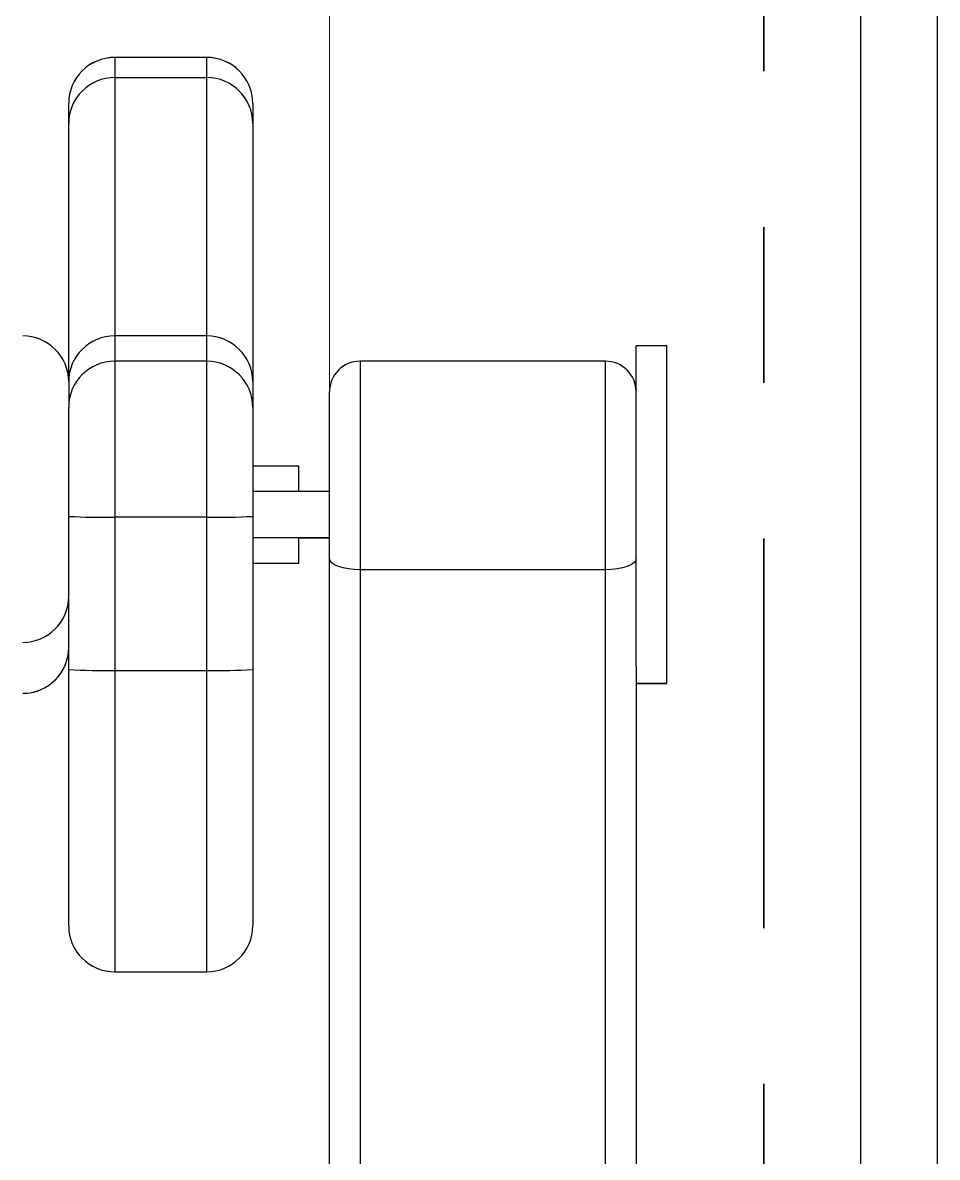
# Model space of a CAD drawing. Header units: inches. Extents: x 0.1 to 23.3, y 0.1 to 16.5.
# Drawn here: x 13.249 to 13.836, y 12.459 to 13.187 of the extents above; entities that cross this region are included whole.
import ezdxf

# ---------------------------------------------------------------- set-up
doc = ezdxf.new("R2010")
doc.units = ezdxf.units.IN
doc.header["$MEASUREMENT"] = 0
doc.linetypes.add('PHANTOM', pattern=[0.5, 0.25, -0.05, 0.05, -0.05, 0.05, -0.05])

msp = doc.modelspace()

# ---------------------------------------------------------------- linework, layer by layer
at = {"color": 7, "linetype": 'Continuous', "lineweight": 18}
msp.add_line((13.44568, 14.35628), (13.44568, 9.54151), dxfattribs=at)
at = {"color": 7, "linetype": 'PHANTOM', "lineweight": 35}
msp.add_line((13.72455, 14.35628), (13.72455, 9.54151), dxfattribs=at)
at = {"color": 7, "linetype": 'Continuous', "lineweight": 25}
for p, q in [((13.78661, 13.82143), (13.78661, 11.95382)), ((13.83582, 13.82143), (13.83582, 11.95382)), ((13.36694, 13.16518), (13.30789, 13.16518)), ((13.30789, 13.16515), (13.30789, 13.15223)), ((13.36694, 13.16515), (13.30789, 13.16515)), ((13.36694, 13.15223), (13.36694, 13.16515)), ((13.30789, 13.15223), (13.36694, 13.15223)), ((13.27836, 13.1227), (13.27836, 13.13563)), ((13.39647, 13.13563), (13.39647, 13.1227)), ((13.27836, 12.95688), (13.27836, 13.1227)), ((13.39647, 13.1227), (13.39647, 12.95688)), ((13.36694, 12.9864), (13.30789, 12.9864)), ((13.66222, 12.98002), (13.64253, 12.98002)), ((13.64253, 12.82893), (13.64253, 12.98002)), ((13.66222, 12.82893), (13.66222, 12.98002)), ((13.36694, 12.97018), (13.30789, 12.97018)), ((13.62285, 12.97018), (13.46537, 12.97018)), ((13.27836, 12.95688), (13.27836, 12.94065)), ((13.39647, 12.95688), (13.39647, 12.94065)), ((13.44568, 12.84341), (13.44568, 12.95049)), ((13.27836, 12.87056), (13.27836, 12.94065)), ((13.39647, 12.94065), (13.39647, 12.87056)), ((13.426, 12.90274), (13.39647, 12.90274)), ((13.426, 12.88651), (13.426, 12.90274)), ((13.44568, 12.88651), (13.39647, 12.88651)), ((13.27836, 12.77215), (13.27836, 12.87056)), ((13.39647, 12.87056), (13.39647, 12.77215)), ((13.36694, 12.87005), (13.30789, 12.87005)), ((13.30789, 12.87005), (13.30789, 12.77164)), ((13.36694, 12.77164), (13.36694, 12.87005)), ((13.39647, 12.85699), (13.44568, 12.85699)), ((13.426, 12.85319), (13.426, 12.85699)), ((13.426, 12.85687), (13.44568, 12.85687)), ((13.426, 12.84052), (13.426, 12.85319)), ((13.44568, 12.00057), (13.44568, 12.84341)), ((13.39647, 12.84052), (13.426, 12.84052)), ((13.62285, 12.83632), (13.46537, 12.83632)), ((13.64253, 12.77408), (13.64253, 12.82893)), ((13.66222, 12.76348), (13.66222, 12.82893)), ((13.27836, 12.60772), (13.27836, 12.77215)), ((13.30789, 12.77164), (13.36694, 12.77164)), ((13.39647, 12.77215), (13.39647, 12.60772)), ((13.64253, 12.77408), (13.64253, 12.00057)), ((13.64253, 12.76348), (13.66222, 12.76348)), ((13.64253, 12.76336), (13.66222, 12.76336)), ((13.66222, 12.76336), (13.66222, 12.76348)), ((13.30789, 12.57819), (13.36694, 12.57819))]:
    msp.add_line(p, q, dxfattribs=at)
at = {"color": 8, "linetype": 'Continuous', "lineweight": 25}
for p, q in [((13.30789, 13.16518), (13.30789, 13.16515)), ((13.36694, 13.16515), (13.36694, 13.16518)), ((13.30789, 13.15223), (13.30789, 12.9864)), ((13.36694, 12.9864), (13.36694, 13.15223)), ((13.30789, 12.9864), (13.30789, 12.97018)), ((13.36694, 12.97018), (13.36694, 12.9864)), ((13.30789, 12.97018), (13.30789, 12.87005)), ((13.36694, 12.87005), (13.36694, 12.97018)), ((13.46537, 12.97018), (13.46537, 12.83632)), ((13.62285, 12.83632), (13.62285, 12.97018)), ((13.46537, 12.83632), (13.46537, 12.00057)), ((13.62285, 12.00057), (13.62285, 12.83632)), ((13.30789, 12.77164), (13.30789, 12.57819)), ((13.36694, 12.57819), (13.36694, 12.77164))]:
    msp.add_line(p, q, dxfattribs=at)
at = {"color": 7, "linetype": 'Continuous', "lineweight": 25, "flags": 128}
for points in [[(13.46537, 12.83632), (13.46153, 12.83646), (13.45784, 12.83686), (13.45443, 12.83751), (13.45145, 12.8384), (13.449, 12.83947), (13.44718, 12.84069), (13.44606, 12.84202), (13.44568, 12.84341)], [(13.64253, 12.84341), (13.64216, 12.84202), (13.64104, 12.84069), (13.63922, 12.83947), (13.63677, 12.8384), (13.63379, 12.83751), (13.63038, 12.83686), (13.62669, 12.83646), (13.62285, 12.83632)]]:
    msp.add_lwpolyline(points, dxfattribs=at)
at = {"color": 7, "linetype": 'Continuous', "lineweight": 25}
for centre, radius, start, end in [((13.30789, 13.13565), 0.02953, 90, 180), ((13.30789, 13.13562), 0.02953, 89.99567, 179.99567), ((13.36694, 13.13565), 0.02953, 0, 90), ((13.36695, 13.13562), 0.02953, 0.00433, 90.00433), ((13.30789, 13.1227), 0.02953, 89.99567, 179.99567), ((13.36695, 13.1227), 0.02953, 0.00433, 90.00433), ((13.24883, 12.95688), 0.02953, 0, 90), ((13.30789, 12.95688), 0.02953, 90, 180), ((13.36694, 12.95688), 0.02953, 0, 90), ((13.30789, 12.94065), 0.02953, 90, 180), ((13.36694, 12.94065), 0.02953, 0, 90), ((13.46537, 12.95049), 0.01969, 90, 180), ((13.62285, 12.95049), 0.01969, 0, 90), ((13.30051, 13.29802), 0.42803, 267.03399, 270.98789), ((13.37432, 13.29802), 0.42803, 269.01211, 272.96601), ((13.24885, 12.81917), 0.02951, 269.96991, 359.96988), ((13.24885, 12.78647), 0.02951, 269.96991, 359.96988), ((13.24883, 12.78639), 0.02953, 270, 0), ((13.30051, 13.19961), 0.42803, 267.03399, 270.98789), ((13.37432, 13.19961), 0.42803, 269.01211, 272.96601), ((13.30789, 12.60772), 0.02953, 180, 270), ((13.36694, 12.60772), 0.02953, 270, 0)]:
    msp.add_arc(centre, radius, start, end, dxfattribs=at)

doc.saveas('drawing.dxf')
